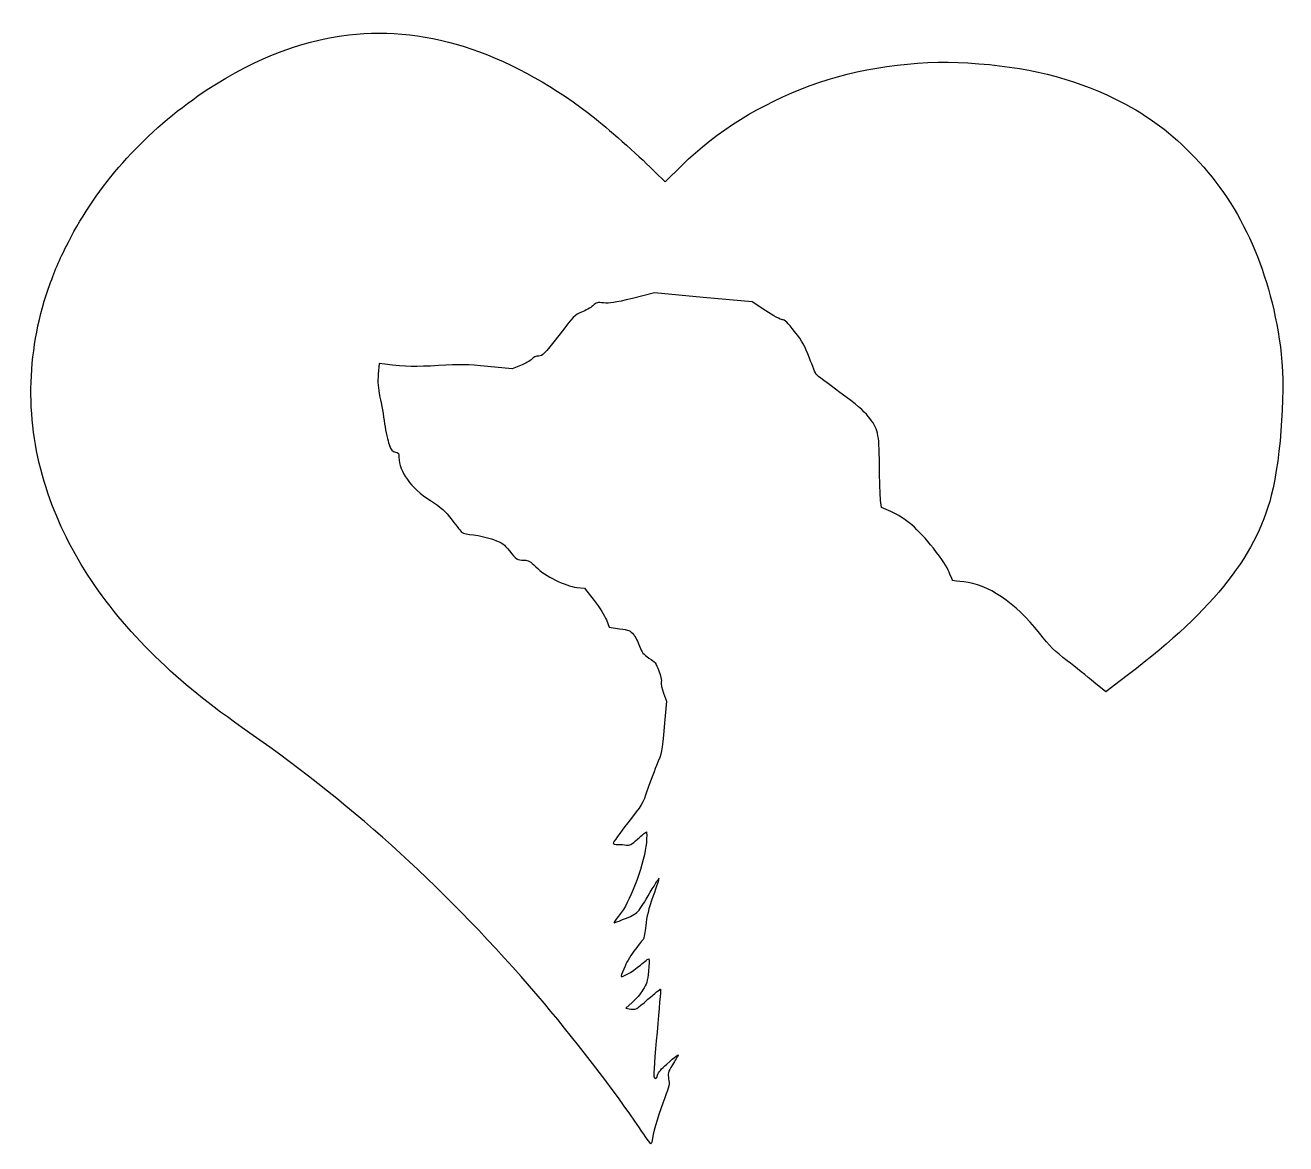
# Model space of a CAD drawing. Header units: centimetres. Extents: x -17.8 to 17.7, y -15.6 to 15.9.
import ezdxf

# ---------------------------------------------------------------- set-up
doc = ezdxf.new("R2010")
doc.units = ezdxf.units.CM
doc.header["$MEASUREMENT"] = 0
doc.layers.add('Layer 1', color=7, linetype='Continuous')

msp = doc.modelspace()

# ---------------------------------------------------------------- linework, layer by layer
at = {"layer": 'Layer 1'}
msp.add_open_spline([(-8.67833, 15.59278), (-10.12825, 15.41639), (-11.53936, 14.84489), (-12.9293, 13.87122), (-12.9293, 13.87122), (-14.52033, 12.75644), (-15.76916, 11.34533), (-16.57702, 9.7543), (-16.57702, 9.7543), (-16.85924, 9.20044), (-16.96155, 8.96408), (-17.14499, 8.43138), (-17.14499, 8.43138), (-17.77293, 6.61457), (-17.7941, 4.65666), (-17.20849, 2.83985), (-17.20849, 2.83985), (-16.65816, 1.13241), (-15.6351, -0.44804), (-14.14285, -1.90854), (-14.14285, -1.90854), (-13.32793, -2.70229), (-12.69999, -3.21029), (-11.46527, -4.0746), (-11.46527, -4.0746), (-8.45608, -6.18421), (-5.8808, -8.53724), (-3.35138, -11.48293), (-3.35138, -11.48293), (-2.41299, -12.57654), (-1.1571, -14.2099), (-0.49388, -15.19768), (-0.49388, -15.19768), (-0.32807, -15.4411), (-0.18344, -15.64218), (-0.17285, -15.64571), (-0.17285, -15.64571), (-0.15874, -15.64571), (-0.13757, -15.57515), (-0.12699, -15.48696), (-0.12699, -15.48696), (-0.08818, -15.24707), (0.05998, -14.75671), (0.21873, -14.34749), (0.21873, -14.34749), (0.34573, -14.01941), (0.35631, -13.96649), (0.32809, -13.81832), (0.32809, -13.81832), (0.29987, -13.6631), (0.3034, -13.6384), (0.43392, -13.42321), (0.43392, -13.42321), (0.51153, -13.29621), (0.58209, -13.17979), (0.59267, -13.16215), (0.59267, -13.16215), (0.62795, -13.10218), (0.51506, -13.18684), (0.27517, -13.39851), (0.27517, -13.39851), (0.12348, -13.53257), (0.03175, -13.64193), (0.01764, -13.70895), (0.01764, -13.70895), (-0.00705, -13.81831), (-0.05997, -13.84301), (-0.09172, -13.75834), (-0.09172, -13.75834), (-0.1023, -13.73012), (-0.0635, -13.16567), (0, -12.50245), (0, -12.50245), (0.05997, -11.84276), (0.10583, -11.29595), (0.09878, -11.28889), (0.09878, -11.28889), (0.09172, -11.28183), (-0.06703, -11.40883), (-0.254, -11.57464), (-0.254, -11.57464), (-0.58914, -11.86745), (-0.59972, -11.87097), (-0.73731, -11.84981), (-0.73731, -11.84981), (-0.73731, -11.84981), (-0.87842, -11.82864), (-0.87842, -11.82864), (-0.87842, -11.82864), (-0.87842, -11.82864), (-0.6985, -11.66283), (-0.6985, -11.66283), (-0.6985, -11.66283), (-0.59972, -11.57464), (-0.46214, -11.41589), (-0.39511, -11.31005), (-0.39511, -11.31005), (-0.28575, -11.14072), (-0.26811, -11.07369), (-0.23989, -10.78441), (-0.23989, -10.78441), (-0.22225, -10.60097), (-0.2152, -10.44574), (-0.22578, -10.43516), (-0.22578, -10.43516), (-0.23636, -10.42458), (-0.34572, -10.50572), (-0.4692, -10.61155), (-0.4692, -10.61155), (-0.68439, -10.80558), (-1.05128, -11.00313), (-1.01248, -10.91141), (-1.01248, -10.91141), (-1.0019, -10.88672), (-0.95251, -10.76324), (-0.89959, -10.63977), (-0.89959, -10.63977), (-0.8502, -10.5163), (-0.71967, -10.3011), (-0.61031, -10.16352), (-0.61031, -10.16352), (-0.50095, -10.02594), (-0.39864, -9.89541), (-0.381, -9.87424), (-0.381, -9.87424), (-0.36689, -9.85307), (-0.33867, -9.68374), (-0.3175, -9.5003), (-0.3175, -9.5003), (-0.29281, -9.24983), (-0.23989, -9.03463), (-0.10936, -8.66422), (-0.10936, -8.66422), (-0.01058, -8.39258), (0.05997, -8.1668), (0.05645, -8.1668), (0.05645, -8.1668), (0.04939, -8.1668), (-0.08819, -8.38905), (-0.25047, -8.65716), (-0.25047, -8.65716), (-0.5715, -9.20044), (-0.508, -9.14399), (-1.06891, -9.36977), (-1.06891, -9.36977), (-1.26294, -9.44738), (-1.26999, -9.47208), (-0.99835, -9.1193), (-0.99835, -9.1193), (-0.72671, -8.76299), (-0.33866, -7.67997), (-0.29985, -7.16844), (-0.29985, -7.16844), (-0.28574, -6.99911), (-0.28574, -6.86152), (-0.29985, -6.86152), (-0.29985, -6.86152), (-0.31396, -6.86152), (-0.42332, -6.94971), (-0.53974, -7.05555), (-0.53974, -7.05555), (-0.72671, -7.22136), (-0.77257, -7.24958), (-0.86077, -7.23194), (-0.86077, -7.23194), (-0.91721, -7.22136), (-1.02305, -7.2143), (-1.09713, -7.2143), (-1.09713, -7.2143), (-1.17474, -7.2143), (-1.23471, -7.19666), (-1.23471, -7.17549), (-1.23471, -7.17549), (-1.23471, -7.15432), (-1.04774, -6.8968), (-0.81843, -6.60399), (-0.81843, -6.60399), (-0.42332, -6.09952), (-0.39157, -6.0466), (-0.28221, -5.71499), (-0.28221, -5.71499), (-0.21871, -5.52096), (-0.09877, -5.19641), (-0.0141, -4.9918), (-0.0141, -4.9918), (0.13759, -4.62844), (0.14112, -4.60727), (0.20462, -3.89819), (0.20462, -3.89819), (0.20462, -3.89819), (0.27165, -3.175), (0.27165, -3.175), (0.27165, -3.175), (0.27165, -3.175), (0.18698, -2.94922), (0.18698, -2.94922), (0.18698, -2.94922), (0.13759, -2.82222), (0.10937, -2.68464), (0.11995, -2.6423), (0.11995, -2.6423), (0.13406, -2.59644), (0.10231, -2.45533), (0.05292, -2.32127), (0.05292, -2.32127), (-0.02822, -2.10608), (-0.05644, -2.0708), (-0.22577, -1.96144), (-0.22577, -1.96144), (-0.39158, -1.85208), (-0.42333, -1.81327), (-0.49035, -1.6263), (-0.49035, -1.6263), (-0.53268, -1.50636), (-0.61029, -1.35819), (-0.66321, -1.29469), (-0.66321, -1.29469), (-0.7514, -1.18886), (-0.78668, -1.17475), (-1.05479, -1.13594), (-1.05479, -1.13594), (-1.05479, -1.13594), (-1.3476, -1.09361), (-1.3476, -1.09361), (-1.3476, -1.09361), (-1.3476, -1.09361), (-1.42521, -0.889), (-1.42521, -0.889), (-1.42521, -0.889), (-1.47107, -0.76906), (-1.60865, -0.54681), (-1.77093, -0.33867), (-1.77093, -0.33867), (-1.77093, -0.33867), (-2.04257, 0.00705), (-2.04257, 0.00705), (-2.04257, 0.00705), (-2.04257, 0.00705), (-2.25776, 0.02822), (-2.25776, 0.02822), (-2.25776, 0.02822), (-2.58232, 0.0635), (-3.16087, 0.35278), (-3.41134, 0.60325), (-3.41134, 0.60325), (-3.57715, 0.76906), (-3.62301, 0.79375), (-3.73942, 0.79375), (-3.73942, 0.79375), (-3.93698, 0.79375), (-3.96873, 0.81492), (-4.1557, 1.05481), (-4.1557, 1.05481), (-4.31092, 1.24884), (-4.35326, 1.28059), (-4.60373, 1.37231), (-4.60373, 1.37231), (-4.75542, 1.42875), (-5.00942, 1.48873), (-5.16465, 1.50637), (-5.16465, 1.50637), (-5.31987, 1.52048), (-5.46451, 1.55223), (-5.48921, 1.5734), (-5.48921, 1.5734), (-5.5139, 1.59104), (-5.6409, 1.74979), (-5.77143, 1.92265), (-5.77143, 1.92265), (-5.9831, 2.20134), (-6.06071, 2.26837), (-6.37821, 2.47298), (-6.37821, 2.47298), (-6.93207, 2.82929), (-7.26721, 3.2879), (-7.26721, 3.68654), (-7.26721, 3.68654), (-7.26721, 3.80296), (-7.27779, 3.8206), (-7.36952, 3.83823), (-7.36952, 3.83823), (-7.45419, 3.85587), (-7.48594, 3.89115), (-7.54238, 4.0499), (-7.54238, 4.0499), (-7.58119, 4.15221), (-7.64116, 4.42032), (-7.67291, 4.63904), (-7.67291, 4.63904), (-7.70466, 4.86129), (-7.7611, 5.19996), (-7.80344, 5.39046), (-7.80344, 5.39046), (-7.85988, 5.66563), (-7.87047, 5.79968), (-7.8493, 6.03604), (-7.8493, 6.03604), (-7.8493, 6.03604), (-7.82461, 6.33237), (-7.82461, 6.33237), (-7.82461, 6.33237), (-7.82461, 6.33237), (-7.66233, 6.31473), (-7.66233, 6.31473), (-7.66233, 6.31473), (-7.04144, 6.24417), (-6.80508, 6.23712), (-6.15597, 6.27592), (-6.15597, 6.27592), (-5.53861, 6.3112), (-5.36222, 6.30767), (-4.7625, 6.25123), (-4.7625, 6.25123), (-4.7625, 6.25123), (-4.07458, 6.18773), (-4.07458, 6.18773), (-4.07458, 6.18773), (-4.07458, 6.18773), (-3.84175, 6.27945), (-3.84175, 6.27945), (-3.84175, 6.27945), (-3.71475, 6.32884), (-3.57011, 6.40998), (-3.52778, 6.45584), (-3.52778, 6.45584), (-3.47134, 6.51581), (-3.40784, 6.54403), (-3.33022, 6.54403), (-3.33022, 6.54403), (-3.22439, 6.54403), (-3.18558, 6.58636), (-2.7693, 7.12259), (-2.7693, 7.12259), (-2.34597, 7.67292), (-2.31069, 7.70467), (-2.12372, 7.78228), (-2.12372, 7.78228), (-2.01083, 7.82461), (-1.86972, 7.90575), (-1.80622, 7.9622), (-1.80622, 7.9622), (-1.70039, 8.05392), (-1.67569, 8.06098), (-1.4993, 8.03981), (-1.4993, 8.03981), (-1.34408, 8.02217), (-1.19944, 8.04334), (-0.69144, 8.17034), (-0.69144, 8.17034), (-0.69144, 8.17034), (-0.07408, 8.32203), (-0.07408, 8.32203), (-0.07408, 8.32203), (-0.07408, 8.32203), (1.30175, 8.19503), (1.30175, 8.19503), (1.30175, 8.19503), (1.30175, 8.19503), (2.67758, 8.06803), (2.67758, 8.06803), (2.67758, 8.06803), (2.67758, 8.06803), (3.06211, 7.81756), (3.06211, 7.81756), (3.06211, 7.81756), (3.27378, 7.67998), (3.48544, 7.56709), (3.5313, 7.56709), (3.5313, 7.56709), (3.5948, 7.56709), (3.67594, 7.48948), (3.87702, 7.23548), (3.87702, 7.23548), (4.1028, 6.94973), (4.16277, 6.8439), (4.2933, 6.48759), (4.2933, 6.48759), (4.38149, 6.25828), (4.46616, 6.05015), (4.48733, 6.02545), (4.48733, 6.02545), (4.50497, 6.00076), (4.80483, 5.77498), (5.15055, 5.52098), (5.15055, 5.52098), (5.61974, 5.17879), (5.82436, 5.00592), (5.95136, 4.84012), (5.95136, 4.84012), (6.23358, 4.48381), (6.25122, 4.40268), (6.26533, 3.48193), (6.26533, 3.48193), (6.26886, 3.04096), (6.2865, 2.59293), (6.29708, 2.48004), (6.29708, 2.48004), (6.29708, 2.48004), (6.32177, 2.28248), (6.32177, 2.28248), (6.32177, 2.28248), (6.32177, 2.28248), (6.58635, 2.16606), (6.58635, 2.16606), (6.58635, 2.16606), (6.98499, 1.9932), (7.35541, 1.67217), (7.78579, 1.12889), (7.78579, 1.12889), (8.03626, 0.81139), (8.17032, 0.60678), (8.22676, 0.45861), (8.22676, 0.45861), (8.26909, 0.34219), (8.31848, 0.23636), (8.33612, 0.22578), (8.33612, 0.22578), (8.35376, 0.2152), (8.49134, 0.19403), (8.63951, 0.18345), (8.63951, 0.18345), (9.2992, 0.13053), (10.10001, -0.40922), (10.77029, -1.25941), (10.77029, -1.25941), (11.07721, -1.64747), (11.19362, -1.76388), (11.55346, -2.03905), (11.55346, -2.03905), (11.78629, -2.21544), (12.12496, -2.48708), (12.30488, -2.63877), (12.30488, -2.63877), (12.30488, -2.63877), (12.63649, -2.91394), (12.63649, -2.91394), (12.63649, -2.91394), (12.63649, -2.91394), (13.04571, -2.60702), (13.04571, -2.60702), (13.04571, -2.60702), (15.57865, -0.70908), (16.84865, 0.84667), (17.30021, 2.61409), (17.30021, 2.61409), (17.58596, 3.72181), (17.70943, 5.74676), (17.55774, 6.80862), (17.55774, 6.80862), (17.23318, 9.09109), (16.40063, 10.87968), (15.02832, 12.26256), (15.02832, 12.26256), (14.36863, 12.92578), (13.72304, 13.38792), (12.89401, 13.79362), (12.89401, 13.79362), (11.6734, 14.39334), (10.41751, 14.69673), (8.75593, 14.80256), (8.75593, 14.80256), (7.29543, 14.89428), (5.61974, 14.65439), (4.31093, 14.16403), (4.31093, 14.16403), (2.90687, 13.64192), (1.69685, 12.88697), (0.70201, 11.91684), (0.70201, 11.91684), (0.70201, 11.91684), (0.22576, 11.45117), (0.22576, 11.45117), (0.22576, 11.45117), (0.22576, 11.45117), (-0.05646, 11.73339), (-0.05646, 11.73339), (-0.05646, 11.73339), (-0.37043, 12.05442), (-1.33352, 12.9152), (-1.71099, 13.21506), (-1.71099, 13.21506), (-4.01463, 15.03892), (-6.43116, 15.86442), (-8.67835, 15.59278), (-8.67835, 15.59278), (-8.67835, 15.59278), (-8.67833, 15.59278), (-8.67833, 15.59278)], degree=3, knots=[0, 0, 0, 0, 0.00813008, 0.00813008, 0.00813008, 0.00813008, 0.01626016, 0.01626016, 0.01626016, 0.01626016, 0.02439024, 0.02439024, 0.02439024, 0.02439024, 0.03252033, 0.03252033, 0.03252033, 0.03252033, 0.04065041, 0.04065041, 0.04065041, 0.04065041, 0.04878049, 0.04878049, 0.04878049, 0.04878049, 0.05691057, 0.05691057, 0.05691057, 0.05691057, 0.06504065, 0.06504065, 0.06504065, 0.06504065, 0.07317073, 0.07317073, 0.07317073, 0.07317073, 0.08130081, 0.08130081, 0.08130081, 0.08130081, 0.08943089, 0.08943089, 0.08943089, 0.08943089, 0.09756098, 0.09756098, 0.09756098, 0.09756098, 0.10569106, 0.10569106, 0.10569106, 0.10569106, 0.11382114, 0.11382114, 0.11382114, 0.11382114, 0.12195122, 0.12195122, 0.12195122, 0.12195122, 0.1300813, 0.1300813, 0.1300813, 0.1300813, 0.13821138, 0.13821138, 0.13821138, 0.13821138, 0.14634146, 0.14634146, 0.14634146, 0.14634146, 0.15447154, 0.15447154, 0.15447154, 0.15447154, 0.16260163, 0.16260163, 0.16260163, 0.16260163, 0.17073171, 0.17073171, 0.17073171, 0.17073171, 0.17886179, 0.17886179, 0.17886179, 0.17886179, 0.18699187, 0.18699187, 0.18699187, 0.18699187, 0.19512195, 0.19512195, 0.19512195, 0.19512195, 0.20325203, 0.20325203, 0.20325203, 0.20325203, 0.21138211, 0.21138211, 0.21138211, 0.21138211, 0.2195122, 0.2195122, 0.2195122, 0.2195122, 0.22764228, 0.22764228, 0.22764228, 0.22764228, 0.23577236, 0.23577236, 0.23577236, 0.23577236, 0.24390244, 0.24390244, 0.24390244, 0.24390244, 0.25203252, 0.25203252, 0.25203252, 0.25203252, 0.2601626, 0.2601626, 0.2601626, 0.2601626, 0.26829268, 0.26829268, 0.26829268, 0.26829268, 0.27642276, 0.27642276, 0.27642276, 0.27642276, 0.28455285, 0.28455285, 0.28455285, 0.28455285, 0.29268293, 0.29268293, 0.29268293, 0.29268293, 0.30081301, 0.30081301, 0.30081301, 0.30081301, 0.30894309, 0.30894309, 0.30894309, 0.30894309, 0.31707317, 0.31707317, 0.31707317, 0.31707317, 0.32520325, 0.32520325, 0.32520325, 0.32520325, 0.33333333, 0.33333333, 0.33333333, 0.33333333, 0.34146341, 0.34146341, 0.34146341, 0.34146341, 0.3495935, 0.3495935, 0.3495935, 0.3495935, 0.35772358, 0.35772358, 0.35772358, 0.35772358, 0.36585366, 0.36585366, 0.36585366, 0.36585366, 0.37398374, 0.37398374, 0.37398374, 0.37398374, 0.38211382, 0.38211382, 0.38211382, 0.38211382, 0.3902439, 0.3902439, 0.3902439, 0.3902439, 0.39837398, 0.39837398, 0.39837398, 0.39837398, 0.40650407, 0.40650407, 0.40650407, 0.40650407, 0.41463415, 0.41463415, 0.41463415, 0.41463415, 0.42276423, 0.42276423, 0.42276423, 0.42276423, 0.43089431, 0.43089431, 0.43089431, 0.43089431, 0.43902439, 0.43902439, 0.43902439, 0.43902439, 0.44715447, 0.44715447, 0.44715447, 0.44715447, 0.45528455, 0.45528455, 0.45528455, 0.45528455, 0.46341463, 0.46341463, 0.46341463, 0.46341463, 0.47154472, 0.47154472, 0.47154472, 0.47154472, 0.4796748, 0.4796748, 0.4796748, 0.4796748, 0.48780488, 0.48780488, 0.48780488, 0.48780488, 0.49593496, 0.49593496, 0.49593496, 0.49593496, 0.50406504, 0.50406504, 0.50406504, 0.50406504, 0.51219512, 0.51219512, 0.51219512, 0.51219512, 0.5203252, 0.5203252, 0.5203252, 0.5203252, 0.52845528, 0.52845528, 0.52845528, 0.52845528, 0.53658537, 0.53658537, 0.53658537, 0.53658537, 0.54471545, 0.54471545, 0.54471545, 0.54471545, 0.55284553, 0.55284553, 0.55284553, 0.55284553, 0.56097561, 0.56097561, 0.56097561, 0.56097561, 0.56910569, 0.56910569, 0.56910569, 0.56910569, 0.57723577, 0.57723577, 0.57723577, 0.57723577, 0.58536585, 0.58536585, 0.58536585, 0.58536585, 0.59349593, 0.59349593, 0.59349593, 0.59349593, 0.60162602, 0.60162602, 0.60162602, 0.60162602, 0.6097561, 0.6097561, 0.6097561, 0.6097561, 0.61788618, 0.61788618, 0.61788618, 0.61788618, 0.62601626, 0.62601626, 0.62601626, 0.62601626, 0.63414634, 0.63414634, 0.63414634, 0.63414634, 0.64227642, 0.64227642, 0.64227642, 0.64227642, 0.6504065, 0.6504065, 0.6504065, 0.6504065, 0.65853659, 0.65853659, 0.65853659, 0.65853659, 0.66666667, 0.66666667, 0.66666667, 0.66666667, 0.67479675, 0.67479675, 0.67479675, 0.67479675, 0.68292683, 0.68292683, 0.68292683, 0.68292683, 0.69105691, 0.69105691, 0.69105691, 0.69105691, 0.69918699, 0.69918699, 0.69918699, 0.69918699, 0.70731707, 0.70731707, 0.70731707, 0.70731707, 0.71544715, 0.71544715, 0.71544715, 0.71544715, 0.72357724, 0.72357724, 0.72357724, 0.72357724, 0.73170732, 0.73170732, 0.73170732, 0.73170732, 0.7398374, 0.7398374, 0.7398374, 0.7398374, 0.74796748, 0.74796748, 0.74796748, 0.74796748, 0.75609756, 0.75609756, 0.75609756, 0.75609756, 0.76422764, 0.76422764, 0.76422764, 0.76422764, 0.77235772, 0.77235772, 0.77235772, 0.77235772, 0.7804878, 0.7804878, 0.7804878, 0.7804878, 0.78861789, 0.78861789, 0.78861789, 0.78861789, 0.79674797, 0.79674797, 0.79674797, 0.79674797, 0.80487805, 0.80487805, 0.80487805, 0.80487805, 0.81300813, 0.81300813, 0.81300813, 0.81300813, 0.82113821, 0.82113821, 0.82113821, 0.82113821, 0.82926829, 0.82926829, 0.82926829, 0.82926829, 0.83739837, 0.83739837, 0.83739837, 0.83739837, 0.84552846, 0.84552846, 0.84552846, 0.84552846, 0.85365854, 0.85365854, 0.85365854, 0.85365854, 0.86178862, 0.86178862, 0.86178862, 0.86178862, 0.8699187, 0.8699187, 0.8699187, 0.8699187, 0.87804878, 0.87804878, 0.87804878, 0.87804878, 0.88617886, 0.88617886, 0.88617886, 0.88617886, 0.89430894, 0.89430894, 0.89430894, 0.89430894, 0.90243902, 0.90243902, 0.90243902, 0.90243902, 0.91056911, 0.91056911, 0.91056911, 0.91056911, 0.91869919, 0.91869919, 0.91869919, 0.91869919, 0.92682927, 0.92682927, 0.92682927, 0.92682927, 0.93495935, 0.93495935, 0.93495935, 0.93495935, 0.94308943, 0.94308943, 0.94308943, 0.94308943, 0.95121951, 0.95121951, 0.95121951, 0.95121951, 0.95934959, 0.95934959, 0.95934959, 0.95934959, 0.96747967, 0.96747967, 0.96747967, 0.96747967, 0.97560976, 0.97560976, 0.97560976, 0.97560976, 0.98373984, 0.98373984, 0.98373984, 0.98373984, 1, 1, 1, 1], dxfattribs=at)

doc.saveas('drawing.dxf')
